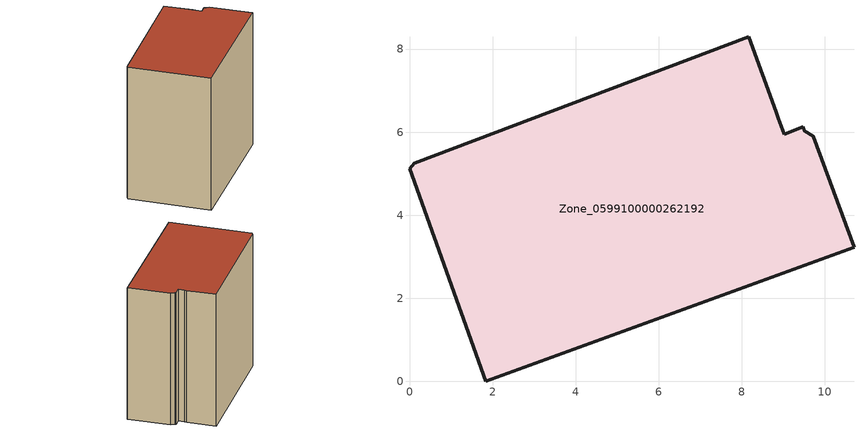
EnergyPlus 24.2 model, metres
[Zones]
Zone_0599100000262192
 floor ground (C_G): 8.88,6.34 9.02,5.95 9.48,6.13 9.5,6.03 9.72,5.9 10.7,3.23 1.84,0 0,5.12 0.12,5.25 8.16,8.3 8.82,6.48 z0
 wall outside (C_F): 1.84,0 10.7,3.23 9.72,5.9 9.5,6.03 9.48,6.13 9.02,5.95 8.88,6.34 8.82,6.48 8.16,8.3 0.12,5.25 0,5.12 1.84,0 z0:9.26
 roof outside (C_R): 8.82,6.48 8.16,8.3 0.12,5.25 0,5.12 1.84,0 10.7,3.23 9.72,5.9 9.5,6.03 9.48,6.13 9.02,5.95 8.88,6.34 z9.26
[BUILDING]
Pand.0599100000262192: North Axis=0; Terrain=City; Loads Convergence Tolerance Value=0.04; Temperature Convergence Tolerance Value=0.4; Solar Distribution=FullExterior; Maximum Number of Warmup Days=25; Minimum Number of Warmup Days=1
[Site:Location]
Rotterdam.The.Hague.AP_ZH_NLD Design_Conditions: Latitude=51.96; Longitude=4.45; Time Zone=1; Elevation=-4.5
[SITE:GROUNDTEMPERATURE:BUILDINGSURFACE]
18, 18, 18, 18, 18, 18, 18, 18, 18, 18, 18, 18
[MATERIAL] Thermal Absorptance=0.9; Solar Absorptance=0.7; Visible Absorptance=0.7
Name | Roughness | Thickness | Conductivity | Density | Specific Heat
G.TI.1946 | MediumSmooth | 0.15 | 1 | 540 | 1210
F.TI.1946 | Rough | 0.3 | 0.857143 | 1920 | 840
R.TI.1946 | MediumRough | 0.2 | 0.1 | 1500 | 1000
[CONSTRUCTION]
C_G: G.TI.1946
C_F: F.TI.1946
C_R: R.TI.1946
[ZONE]
Zone_0599100000262192: Type=1; Multiplier=1; Ceiling Height=Autocalculate; Volume=Autocalculate; Floor Area=autocalculate; Part of Total Floor Area=Yes
[ZONEINFILTRATION:DESIGNFLOWRATE]
Infil_Zone_0599100000262192: Zone or ZoneList or Space or SpaceList=Zone_0599100000262192; Schedule=AlwaysOn; Design Flow Rate Calculation Method=Flow/Area; Flow Rate per Floor Area=0.003; Constant Term Coefficient=1; Temperature Term Coefficient=0; Velocity Term Coefficient=0; Velocity Squared Term Coefficient=0
[HVACTEMPLATE:ZONE:IDEALLOADSAIRSYSTEM]
Zone_0599100000262192: Maximum Heating Supply Air Temperature=50; Minimum Cooling Supply Air Temperature=13; Maximum Heating Supply Air Humidity Ratio=0.0156; Minimum Cooling Supply Air Humidity Ratio=0.0077; Heating Limit=NoLimit; Cooling Limit=NoLimit; Dehumidification Control Type=ConstantSensibleHeatRatio; Cooling Sensible Heat Ratio=0.7; Dehumidification Setpoint=60; Humidification Control Type=None; Humidification Setpoint=30; Outdoor Air Method=None; Outdoor Air Flow Rate per Person=0.00944; Outdoor Air Flow Rate per Zone Floor Area=0; Outdoor Air Flow Rate per Zone=0; Demand Controlled Ventilation Type=None; Outdoor Air Economizer Type=NoEconomizer; Heat Recovery Type=None; Sensible Heat Recovery Effectiveness=0.7; Latent Heat Recovery Effectiveness=0.65
[ZONECONTROL:THERMOSTAT]
ThermostatControl_Zone_0599100000262192: Zone or ZoneList=Zone_0599100000262192; Control Type Schedule=DualSetpointControlType; Control 1=Thermostat_Zone_0599100000262192; Temperature Difference Between Cutout And Setpoint=0
[THERMOSTATSETPOINT:DUALSETPOINT]
Thermostat_Zone_0599100000262192: Heating Setpoint Temperature Schedule=HeatingSetpoint_Zone_0599100000262192; Cooling Setpoint Temperature Schedule=CoolingSetpoint_Zone_0599100000262192
[SCHEDULE:COMPACT]
HeatingSetpoint_Zone_0599100000262192: Through: 12/31, For: AllDays, Until: 24:00, 21
CoolingSetpoint_Zone_0599100000262192: Through: 12/31, For: AllDays, Until: 24:00, 24
DualSetpointControlType: Through: 12/31, For: AllDays, Until: 24:00, 4
AlwaysOn: Through: 12/31, For: AllDays, Until: 24:00, 1
